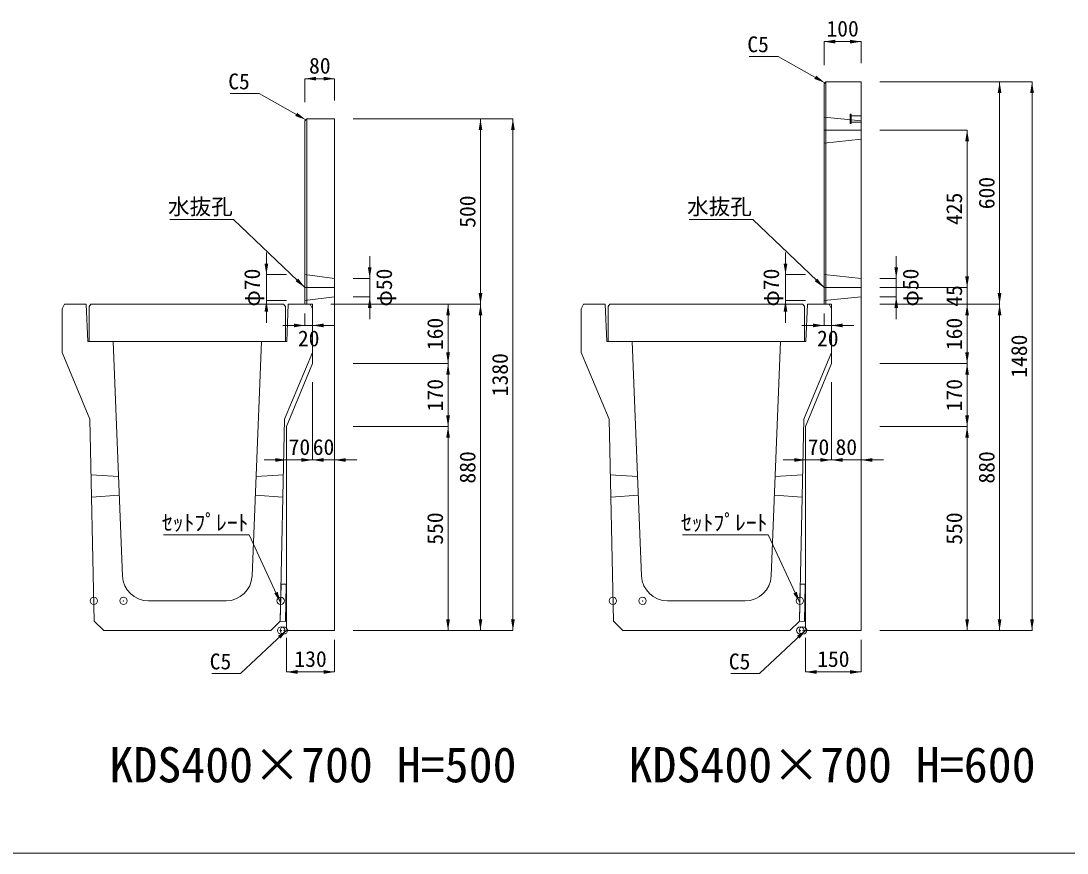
# Model space of a CAD drawing. Units: millimetres at full size, sheet at 1:40. Extents: x 172874 to 199766, y 869448 to 902797.
# Drawn here: x 176855 to 179677, y 878648 to 880893 of the extents above; entities that cross this region are included whole.
import ezdxf
from ezdxf.enums import TextEntityAlignment as Align

# ---------------------------------------------------------------- set-up
doc = ezdxf.new("R2010")
doc.units = ezdxf.units.MM
doc.header["$LTSCALE"] = 40
doc.header["$PDMODE"] = 32
doc.header["$PDSIZE"] = 20
for name, pattern in [('DASHED', [7.5, 6, -1.5]), ('USER1', [28.575, 19.05, -3.175, 3.175, -3.175]), ('USER2', [4.7625, 3.175, -1.5875]), ('USER3', [1.35, 0.75, -0.6])]:
    doc.linetypes.add(name, pattern=pattern)
for name, color, linetype, lineweight in [('セットプレート', 3, 'Continuous', 13), ('パネックスKDS', 2, 'Continuous', 13), ('図枠', 5, 'Continuous', 13), ('寸法線', 7, 'Continuous', 13), ('引出線', 4, 'Continuous', 13), ('本体', 2, 'Continuous', 13), ('補助線', 8, 'Continuous', 13), ('ｲﾝｻｰﾄ', 3, 'USER3', 5)]:
    doc.layers.add(name, color=color, linetype=linetype, lineweight=lineweight)
doc.layers.add('文字', color=7, linetype='Continuous')
doc.styles.add('ＭＳ ゴシック', font='')
doc.styles.get('ＭＳ ゴシック').set_extended_font_data('MS Gothic')

# ---------------------------------------------------------------- blocks, each defined once
blk = doc.blocks.new('filled_arrow')
at = {"color": 0, "linetype": 'Continuous', "lineweight": -2}
blk.add_solid([(7.5, 1.25), (0, 0), (7.5, -1.25)], dxfattribs=at)

msp = doc.modelspace()

# ---------------------------------------------------------------- linework, layer by layer
at = {"layer": 'セットプレート'}
for points in [[(177554.61, 879273.72), (177568.61, 879273.42), (177570.75, 879373.4), (177556.75, 879373.7)], [(178954.61, 879273.72), (178968.61, 879273.42), (178970.75, 879373.4), (178956.75, 879373.7)]]:
    msp.add_lwpolyline(points, close=True, dxfattribs=at)
at = {"layer": 'パネックスKDS'}
for p, q in [((179021.29, 880723.73), (179026.29, 880728.73)), ((179021.29, 880128.73), (179021.29, 880723.73)), ((179026.29, 880728.73), (179121.29, 880728.73)), ((179121.29, 879248.73), (179121.29, 880728.73)), ((177621.29, 880623.73), (177626.29, 880628.73)), ((177621.29, 880128.73), (177621.29, 880623.73)), ((177626.29, 880628.73), (177701.29, 880628.73)), ((177701.29, 879248.73), (177701.29, 880628.73)), ((177621.29, 880128.73), (177641.29, 880128.73)), ((177641.29, 879968.73), (177641.29, 880128.73)), ((179021.29, 880128.73), (179041.29, 880128.73)), ((179041.29, 879968.73), (179041.29, 880128.73)), ((177641.29, 879968.73), (177571.29, 879798.73)), ((179041.29, 879968.73), (178971.29, 879798.73)), ((177571.29, 879253.73), (177571.29, 879798.73)), ((178971.29, 879253.73), (178971.29, 879798.73)), ((177571.29, 879253.73), (177576.29, 879248.73)), ((178971.29, 879253.73), (178976.29, 879248.73)), ((177576.29, 879248.73), (177701.29, 879248.73)), ((178976.29, 879248.73), (179121.29, 879248.73))]:
    msp.add_line(p, q, dxfattribs=at)
at = {"layer": 'パネックスKDS', "lineweight": 5}
for p, q in [((179026.29, 880128.73), (179026.29, 880728.73)), ((177626.29, 880128.73), (177626.29, 880628.73))]:
    msp.add_line(p, q, dxfattribs=at)
at = {"layer": 'パネックスKDS', "linetype": 'DASHED', "lineweight": 9}
for p, q in [((179021.29, 880633.73), (179121.29, 880623.73)), ((179021.29, 880563.73), (179121.29, 880573.73)), ((177621.29, 880208.73), (177701.29, 880198.73)), ((179021.29, 880208.73), (179121.29, 880198.73)), ((177621.29, 880138.73), (177701.29, 880148.73)), ((179021.29, 880138.73), (179121.29, 880148.73))]:
    msp.add_line(p, q, dxfattribs=at)
at = {"layer": '図枠'}
msp.add_line((172874.21, 878648.33), (185274.21, 878648.33), dxfattribs=at)
msp.add_line((172874.21, 878648.33), (185274.21, 878648.33), dxfattribs=at)
at = {"layer": '寸法線'}
for p, q in [((179021.29, 880837.28), (179121.29, 880837.28)), ((179021.29, 880773.73), (179021.29, 880837.28)), ((179121.29, 880778.73), (179121.29, 880837.28)), ((177621.29, 880737.28), (177701.29, 880737.28)), ((177621.29, 880673.73), (177621.29, 880737.28)), ((177701.29, 880678.73), (177701.29, 880737.28)), ((179171.29, 880728.73), (179582.13, 880728.73)), ((179171.29, 880728.73), (179494.63, 880728.73)), ((179494.63, 880128.73), (179494.63, 880728.73)), ((179582.13, 879248.73), (179582.13, 880728.73)), ((177751.29, 880628.73), (178182.13, 880628.73)), ((177751.29, 880628.73), (178094.63, 880628.73)), ((178094.63, 880128.73), (178094.63, 880628.73)), ((178182.13, 879248.73), (178182.13, 880628.73)), ((179171.29, 880598.73), (179407.13, 880598.73)), ((179407.13, 880173.73), (179407.13, 880598.73)), ((177517.22, 880268.73), (177517.22, 880078.73)), ((178917.22, 880268.73), (178917.22, 880078.73)), ((177795.96, 880258.73), (177795.96, 880088.73)), ((179215.96, 880258.73), (179215.96, 880088.73)), ((179407.13, 880233.73), (179407.13, 880068.73)), ((177571.29, 880208.73), (177517.22, 880208.73)), ((177751.29, 880198.73), (177795.96, 880198.73)), ((178971.29, 880208.73), (178917.22, 880208.73)), ((179171.29, 880198.73), (179215.96, 880198.73)), ((179171.29, 880173.73), (179407.13, 880173.73)), ((179171.29, 880173.73), (179407.13, 880173.73)), ((177571.29, 880138.73), (177517.22, 880138.73)), ((177691.29, 880128.73), (178094.63, 880128.73)), ((177691.29, 880128.73), (178007.13, 880128.73)), ((177751.29, 880148.73), (177795.96, 880148.73)), ((177751.29, 880128.73), (178094.63, 880128.73)), ((178007.13, 880128.73), (178007.13, 879968.73)), ((178094.63, 880128.73), (178094.63, 879248.73)), ((178971.29, 880138.73), (178917.22, 880138.73)), ((179171.29, 880148.73), (179215.96, 880148.73)), ((179171.29, 880128.73), (179494.63, 880128.73)), ((179171.29, 880128.73), (179407.13, 880128.73)), ((179171.29, 880128.73), (179494.63, 880128.73)), ((179171.29, 880128.73), (179407.13, 880128.73)), ((179407.13, 880128.73), (179407.13, 879968.73)), ((179494.63, 880128.73), (179494.63, 879248.73)), ((177621.29, 880103.73), (177621.29, 880071.65)), ((177641.29, 880103.73), (177641.29, 880071.65)), ((179021.29, 880103.73), (179021.29, 880071.65)), ((179041.29, 880103.73), (179041.29, 880071.65)), ((177561.29, 880071.65), (177701.29, 880071.65)), ((178961.29, 880071.65), (179101.29, 880071.65)), ((177751.29, 879968.73), (178007.13, 879968.73)), ((177751.29, 879968.73), (178007.13, 879968.73)), ((178007.13, 879968.73), (178007.13, 879798.73)), ((179171.29, 879968.73), (179407.13, 879968.73)), ((179171.29, 879968.73), (179407.13, 879968.73)), ((179407.13, 879968.73), (179407.13, 879798.73)), ((177641.29, 879918.73), (177641.29, 879708.73)), ((179041.29, 879918.73), (179041.29, 879708.73)), ((179121.29, 879918.73), (179121.29, 879708.73)), ((177751.29, 879798.73), (178007.13, 879798.73)), ((177751.29, 879798.73), (178007.13, 879798.73)), ((178007.13, 879798.73), (178007.13, 879248.73)), ((179171.29, 879798.73), (179407.13, 879798.73)), ((179171.29, 879798.73), (179407.13, 879798.73)), ((179407.13, 879798.73), (179407.13, 879248.73)), ((177571.29, 879746.99), (177571.29, 879708.73)), ((177641.29, 879748.73), (177641.29, 879708.73)), ((177701.29, 879748.73), (177701.29, 879708.73)), ((178971.29, 879746.99), (178971.29, 879708.73)), ((179041.29, 879748.73), (179041.29, 879708.73)), ((177701.29, 879708.73), (177511.29, 879708.73)), ((177581.29, 879708.73), (177761.29, 879708.73)), ((179101.29, 879708.73), (178911.29, 879708.73)), ((178981.29, 879708.73), (179181.29, 879708.73)), ((177571.29, 879228.73), (177571.29, 879136.93)), ((177751.29, 879248.73), (178182.13, 879248.73)), ((177751.29, 879248.73), (178094.63, 879248.73)), ((177751.29, 879248.73), (178007.13, 879248.73)), ((178971.29, 879228.73), (178971.29, 879136.93)), ((179171.29, 879248.73), (179582.13, 879248.73)), ((179171.29, 879248.73), (179494.63, 879248.73)), ((179171.29, 879248.73), (179407.13, 879248.73)), ((177701.29, 879223.73), (177701.29, 879136.93)), ((179121.29, 879223.73), (179121.29, 879136.93)), ((177571.29, 879136.93), (177701.29, 879136.93)), ((178971.29, 879136.93), (179121.29, 879136.93))]:
    msp.add_line(p, q, dxfattribs=at)
at = {"layer": '引出線'}
for points in [[(179023.79, 880726.23), (178897.42, 880797.31), (178819.65, 880797.31)], [(177623.79, 880626.23), (177497.42, 880697.31), (177419.65, 880697.31)], [(177621.29, 880173.73), (177428.83, 880357.18), (177257.09, 880357.18)], [(179021.29, 880173.73), (178828.83, 880357.18), (178657.09, 880357.18)], [(177555.68, 879323.71), (177470.85, 879507.17), (177239.48, 879507.17)], [(178955.68, 879323.71), (178870.85, 879507.17), (178639.48, 879507.17)], [(177573.79, 879251.23), (177447.42, 879132.58), (177369.65, 879132.58)], [(178973.79, 879251.23), (178847.42, 879132.58), (178769.65, 879132.58)]]:
    msp.add_lwpolyline(points, dxfattribs=at)
at = {"layer": '本体'}
for p, q in [((176972.29, 880128.73), (176966.29, 880116.73)), ((176972.29, 880128.73), (177031.29, 880128.73)), ((177031.29, 880128.73), (177035.29, 880028.73)), ((177576.29, 880128.73), (177572.29, 880028.73)), ((177576.29, 880128.73), (177635.29, 880128.73)), ((177635.29, 880128.73), (177641.29, 880116.73)), ((178372.29, 880128.73), (178366.29, 880116.73)), ((178372.29, 880128.73), (178431.29, 880128.73)), ((178431.29, 880128.73), (178435.29, 880028.73)), ((178976.29, 880128.73), (178972.29, 880028.73)), ((178976.29, 880128.73), (179035.29, 880128.73)), ((179035.29, 880128.73), (179041.29, 880116.73)), ((176966.29, 880116.73), (176966.29, 879998.73)), ((177641.29, 880116.73), (177641.29, 879998.73)), ((178366.29, 880116.73), (178366.29, 879998.73)), ((179041.29, 880116.73), (179041.29, 879998.73)), ((177035.29, 880028.73), (177103.79, 880028.73)), ((177103.79, 880028.73), (177129.1, 879395.93)), ((177503.79, 880028.73), (177478.48, 879395.93)), ((177503.79, 880028.73), (177572.29, 880028.73)), ((178435.29, 880028.73), (178503.79, 880028.73)), ((178503.79, 880028.73), (178529.1, 879395.93)), ((178903.79, 880028.73), (178878.48, 879395.93)), ((178903.79, 880028.73), (178972.29, 880028.73)), ((176966.29, 879998.73), (177041.29, 879818.73)), ((177641.29, 879998.73), (177566.29, 879818.73)), ((178366.29, 879998.73), (178441.29, 879818.73)), ((179041.29, 879998.73), (178966.29, 879818.73)), ((177041.29, 879818.73), (177052.97, 879273.72)), ((177566.29, 879818.73), (177554.61, 879273.72)), ((178441.29, 879818.73), (178452.97, 879273.72)), ((178966.29, 879818.73), (178954.61, 879273.72)), ((177199.05, 879328.73), (177408.54, 879328.73)), ((178599.05, 879328.73), (178808.54, 879328.73)), ((177052.97, 879273.72), (177078.51, 879248.73)), ((177529.08, 879248.73), (177554.61, 879273.72)), ((178452.97, 879273.72), (178478.51, 879248.73)), ((178929.08, 879248.73), (178954.61, 879273.72)), ((177078.51, 879248.73), (177529.08, 879248.73)), ((178478.51, 879248.73), (178929.08, 879248.73))]:
    msp.add_line(p, q, dxfattribs=at)
at = {"layer": '本体', "linetype": 'USER2'}
for p, q in [((177044.51, 879668.73), (177118.39, 879663.73)), ((177489.19, 879663.73), (177563.08, 879668.73)), ((178444.51, 879668.73), (178518.39, 879663.73)), ((178889.19, 879663.73), (178963.08, 879668.73)), ((177120.39, 879613.73), (177045.79, 879608.73)), ((177487.19, 879613.73), (177561.79, 879608.73)), ((178520.39, 879613.73), (178445.79, 879608.73)), ((178887.19, 879613.73), (178961.79, 879608.73))]:
    msp.add_line(p, q, dxfattribs=at)
at = {"layer": '本体', "lineweight": 20}
for points in [[(177038.79, 880122.73), (177043.79, 880128.73), (177563.79, 880128.73), (177568.79, 880122.73), (177568.79, 880028.73), (177038.79, 880028.73)], [(178438.79, 880122.73), (178443.79, 880128.73), (178963.79, 880128.73), (178968.79, 880122.73), (178968.79, 880028.73), (178438.79, 880028.73)]]:
    msp.add_lwpolyline(points, close=True, dxfattribs=at)
at = {"layer": '本体'}
for centre, start, end in [((177199.05, 879398.73), 182.29061, 270), ((177408.54, 879398.73), 270, 357.70939), ((178599.05, 879398.73), 182.29061, 270), ((178808.54, 879398.73), 270, 357.70939)]:
    msp.add_arc(centre, 70, start, end, dxfattribs=at)
at = {"layer": '補助線', "linetype": 'USER1'}
for p, q in [((179021.29, 880598.73), (179121.29, 880598.73)), ((179021.29, 880173.73), (179121.29, 880173.73))]:
    msp.add_line(p, q, dxfattribs=at)
at = {"layer": '補助線'}
msp.add_line((177621.29, 880173.73), (177701.29, 880173.73), dxfattribs=at)
for p in [(177051.79, 879328.73), (177131.79, 879328.73), (177555.79, 879328.73), (178451.79, 879328.73), (178531.79, 879328.73), (178955.79, 879328.73), (177557.29, 879248.73), (177564.29, 879248.73), (177564.29, 879248.73), (178957.29, 879248.73), (178964.29, 879248.73), (178964.29, 879248.73)]:
    msp.add_point(p, dxfattribs=at)
at = {"layer": 'ｲﾝｻｰﾄ'}
for p, q in [((179091.29, 880641.23), (179091.29, 880616.23)), ((179094.29, 880641.23), (179091.29, 880641.23)), ((179094.29, 880616.23), (179094.29, 880641.23)), ((179121.29, 880637.23), (179094.29, 880637.23)), ((179091.29, 880616.23), (179094.29, 880616.23)), ((179094.29, 880620.23), (179121.29, 880620.23))]:
    msp.add_line(p, q, dxfattribs=at)

# ---------------------------------------------------------------- block references
at = {"layer": '寸法線', "xscale": 4, "yscale": 4}
for p in [(179021.29, 880837.28), (177621.29, 880737.28), (177641.29, 880071.65), (179041.29, 880071.65), (177641.29, 879708.73), (177701.29, 879708.73), (179041.29, 879708.73), (179121.29, 879708.73), (177571.29, 879136.93), (178971.29, 879136.93)]:
    msp.add_blockref('filled_arrow', p, dxfattribs=at)
for p, rotation in [((179121.29, 880837.28), 180), ((177701.29, 880737.28), 180), ((179494.63, 880728.73), 270), ((179582.13, 880728.73), 270), ((178094.63, 880628.73), 270), ((178182.13, 880628.73), 270), ((179407.13, 880598.73), 270), ((177517.22, 880208.73), 90), ((177795.96, 880198.73), 90), ((178917.22, 880208.73), 90), ((179215.96, 880198.73), 90), ((179407.13, 880173.73), 90), ((179407.13, 880173.73), 90), ((178094.63, 880128.73), 90), ((179494.63, 880128.73), 90), ((177517.22, 880138.73), 270), ((177795.96, 880148.73), 270), ((178007.13, 880128.73), 270), ((178094.63, 880128.73), 270), ((178917.22, 880138.73), 270), ((179215.96, 880148.73), 270), ((179407.13, 880128.73), 270), ((179407.13, 880128.73), 270), ((179494.63, 880128.73), 270), ((177621.29, 880071.65), 180), ((179021.29, 880071.65), 180), ((178007.13, 879968.73), 90), ((179407.13, 879968.73), 90), ((178007.13, 879968.73), 270), ((179407.13, 879968.73), 270), ((178007.13, 879798.73), 90), ((179407.13, 879798.73), 90), ((178007.13, 879798.73), 270), ((179407.13, 879798.73), 270), ((177571.29, 879708.73), 180), ((177641.29, 879708.73), 180), ((178971.29, 879708.73), 180), ((179041.29, 879708.73), 180), ((178007.13, 879248.73), 90), ((178094.63, 879248.73), 90), ((178182.13, 879248.73), 90), ((179407.13, 879248.73), 90), ((179494.63, 879248.73), 90), ((179582.13, 879248.73), 90), ((177701.29, 879136.93), 180), ((179121.29, 879136.93), 180)]:
    msp.add_blockref('filled_arrow', p, dxfattribs=dict(at, rotation=rotation))
at = {"layer": '引出線', "xscale": 4, "yscale": 4}
for p, rotation in [((179023.79, 880726.23), 150.6), ((177623.79, 880626.23), 150.6), ((177621.29, 880173.73), 136.4), ((179021.29, 880173.73), 136.4), ((177555.68, 879323.71), 114.8), ((178955.68, 879323.71), 114.8), ((177573.79, 879251.23), 223.2), ((178973.79, 879251.23), 223.2)]:
    msp.add_blockref('filled_arrow', p, dxfattribs=dict(at, rotation=rotation))

# ---------------------------------------------------------------- texts
at = {"layer": '寸法線', "style": 'ＭＳ ゴシック'}
for s, p in [('100', (179071.29, 880872.28)), ('80', (177661.29, 880772.28)), ('20', (177631.29, 880036.65)), ('20', (179031.29, 880036.65)), ('70', (177606.29, 879743.73)), ('60', (177671.29, 879743.73)), ('70', (179006.29, 879743.73)), ('80', (179081.29, 879743.73)), ('130', (177636.29, 879171.93)), ('150', (179046.29, 879171.93))]:
    msp.add_text(s, height=42.72, dxfattribs=at).set_placement(p, align=Align.MIDDLE_CENTER)
for s, p in [('600', (179459.63, 880428.73)), ('500', (178059.63, 880378.73)), ('425', (179372.13, 880386.23)), ('φ70', (177478.56, 880173.73)), ('φ50', (177834.62, 880173.73)), ('φ70', (178878.56, 880173.73)), ('φ50', (179254.62, 880173.73)), ('45', (179372.13, 880151.23)), ('160', (177972.13, 880048.73)), ('160', (179372.13, 880048.73)), ('1480', (179547.13, 879988.73)), ('1380', (178147.13, 879938.73)), ('170', (177972.13, 879883.73)), ('170', (179372.13, 879883.73)), ('880', (178059.63, 879688.73)), ('880', (179459.63, 879688.73)), ('550', (177972.13, 879523.73)), ('550', (179372.13, 879523.73))]:
    msp.add_text(s, height=42.72, rotation=90, dxfattribs=at).set_placement(p, align=Align.MIDDLE_CENTER)
at = {"layer": '引出線', "style": 'ＭＳ ゴシック'}
for s, p in [('C5', (178872.42, 880851.31)), ('C5', (177472.42, 880751.31)), ('水抜孔', (177426.58, 880413.46)), ('水抜孔', (178826.58, 880413.46)), ('ｾｯﾄﾌﾟﾚｰﾄ', (177468.6, 879561.17)), ('ｾｯﾄﾌﾟﾚｰﾄ', (178868.6, 879561.17)), ('C5', (177422.42, 879186.58)), ('C5', (178822.42, 879186.58))]:
    msp.add_text(s, height=42.72, dxfattribs=at).set_placement(p, align=Align.TOP_RIGHT)
at = {"layer": '文字', "style": 'ＭＳ ゴシック'}
for s, p in [('KDS400×700 H=500', (177093.87, 878810.66)), ('KDS400×700 H=600', (178493.87, 878810.66))]:
    msp.add_text(s, height=94.94, dxfattribs=at).set_placement(p, align=Align.BOTTOM_LEFT)

doc.saveas('drawing.dxf')
